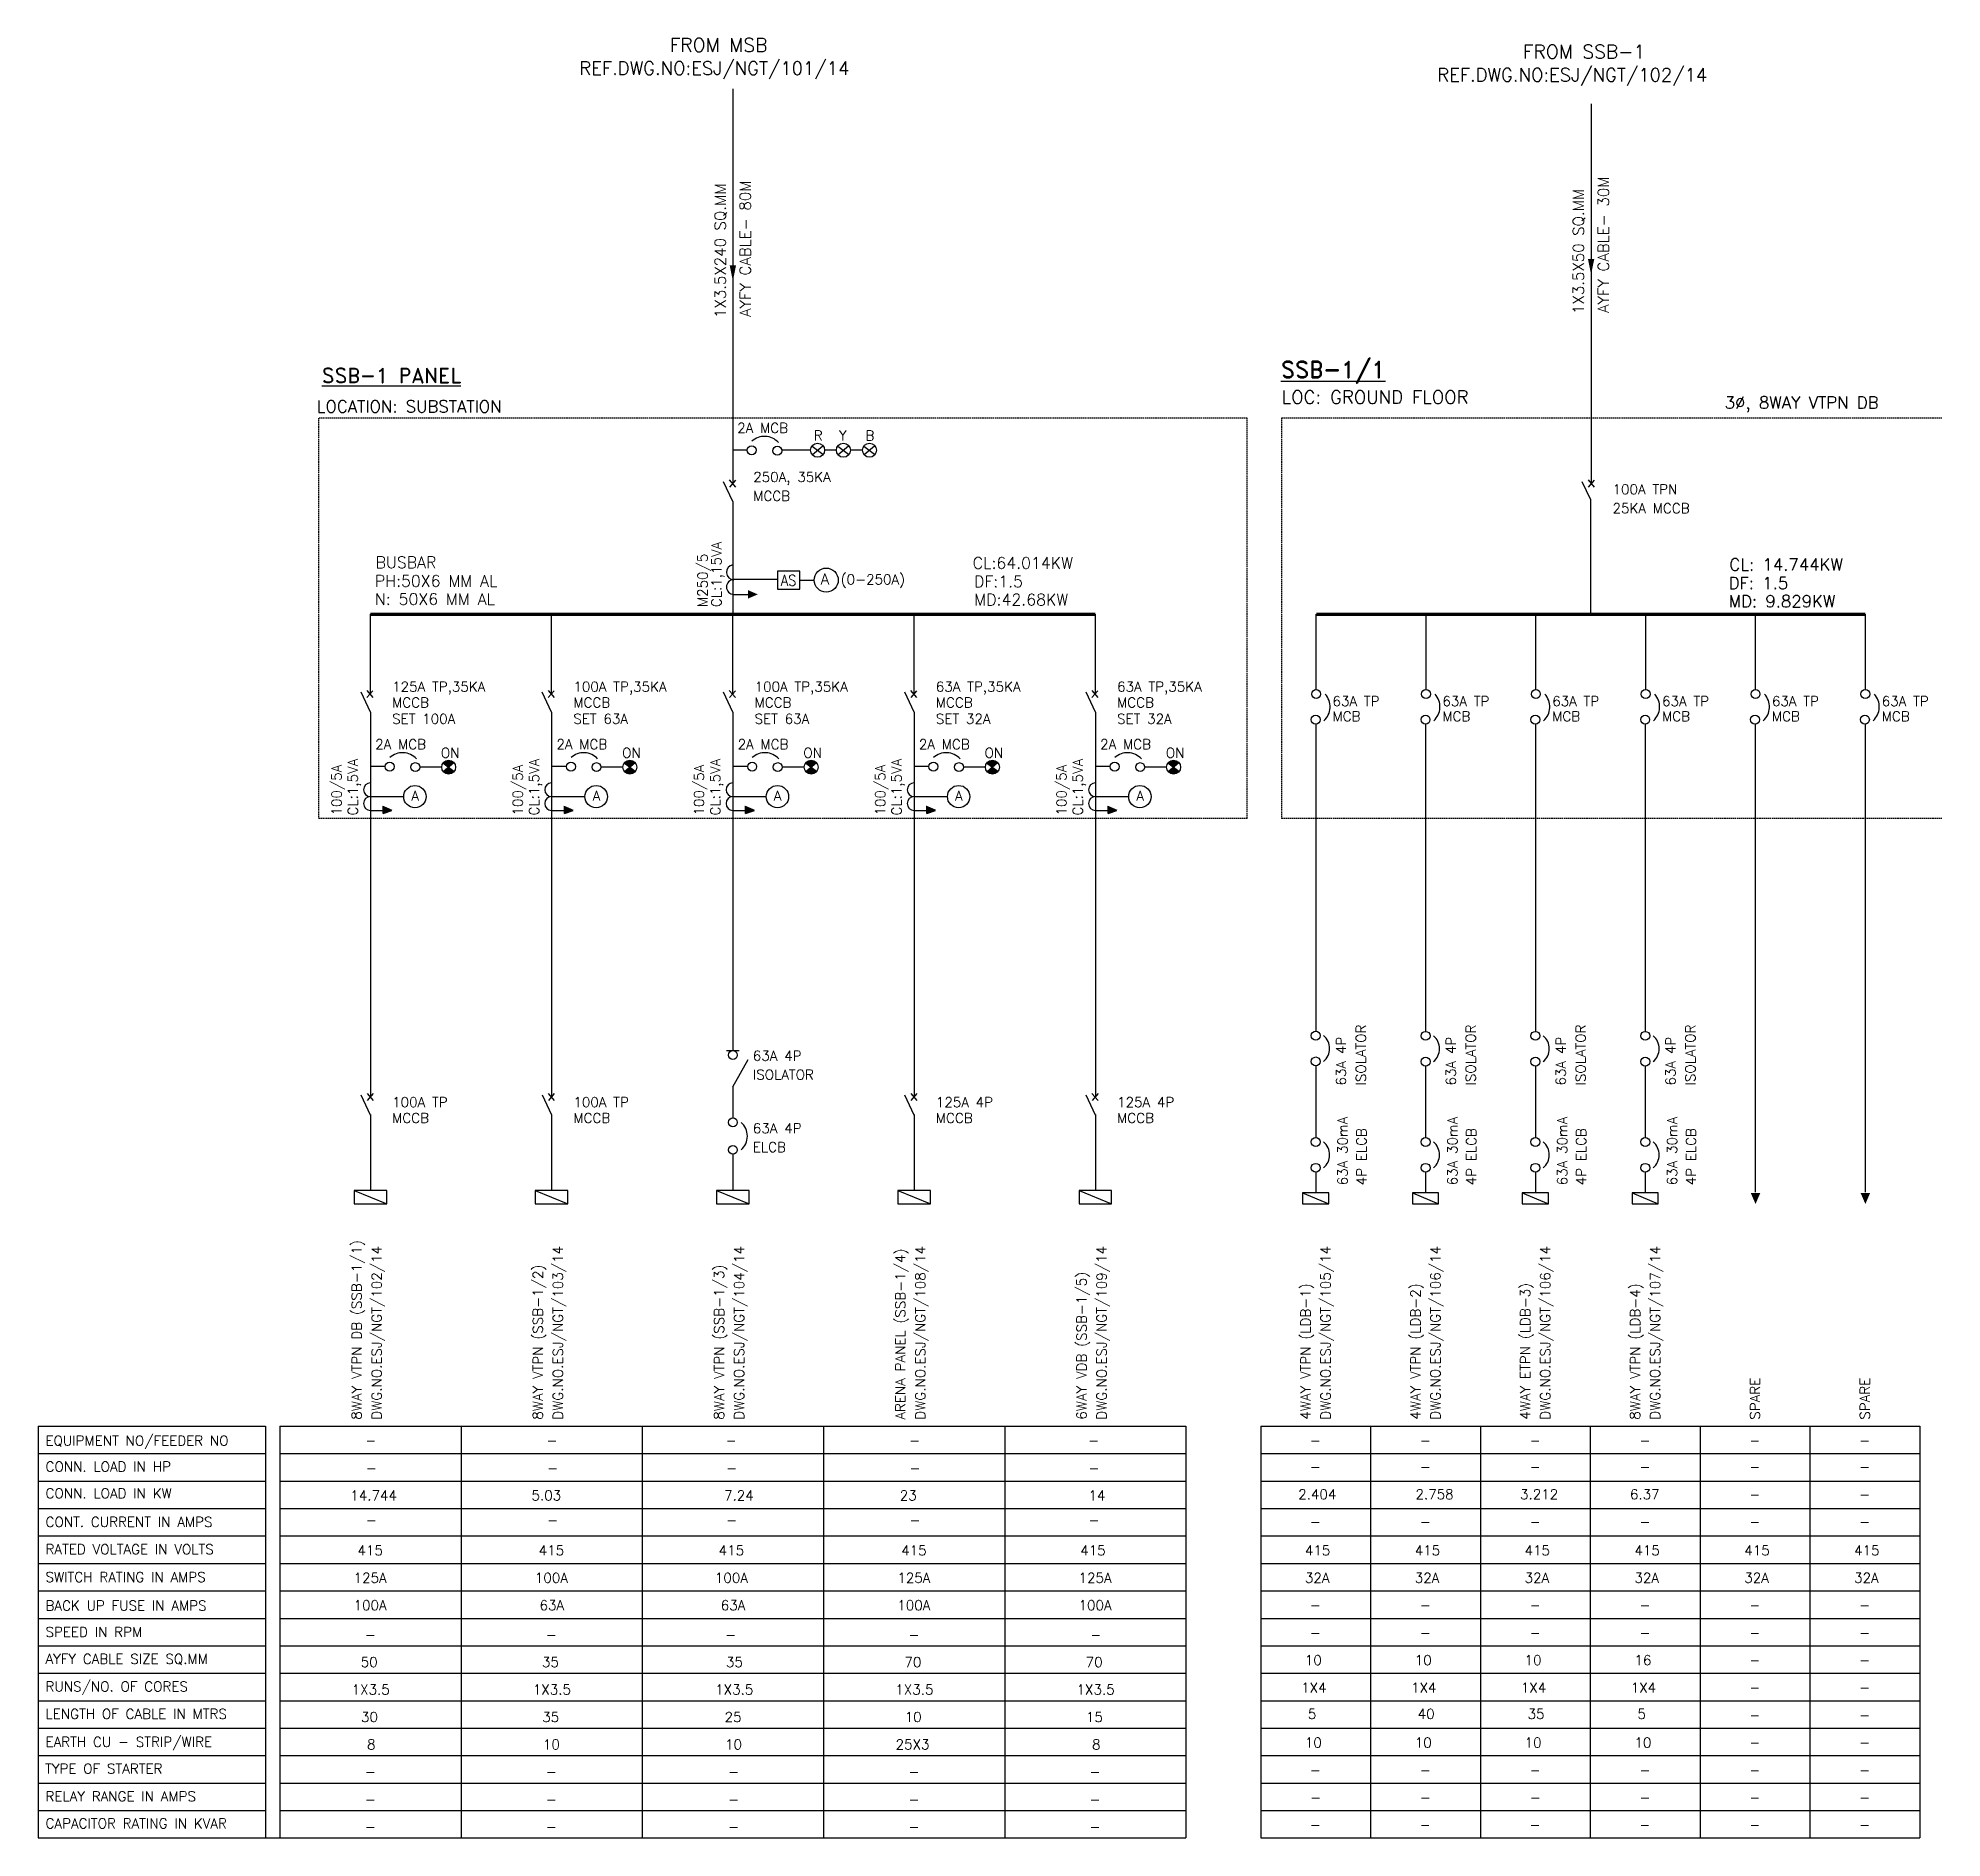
# Model space of a CAD drawing. Header units: millimetres. Extents: x 2477 to 2824, y 1052 to 1380.
import ezdxf
from ezdxf.enums import TextEntityAlignment as Align

# ---------------------------------------------------------------- set-up
doc = ezdxf.new("R2010")
doc.units = ezdxf.units.MM
doc.linetypes.add('HIDDEN', pattern=[0.375, 0.25, -0.125])
doc.styles.add('ROMAND', font='romand', dxfattribs={"height": 0.6})
doc.styles.add('ROMANS', font='romans', dxfattribs={"height": 0.12})

# ---------------------------------------------------------------- blocks, each defined once
blk = doc.blocks.new('ARR')
blk.add_lwpolyline([(0, 0, 1.55, 0, 0), (1.79, 0, 1.55, 0, 0)], format="xyseb")

msp = doc.modelspace()

# ---------------------------------------------------------------- hatches: boundary and pattern name
h = msp.add_hatch(color=256)
h.paths.add_polyline_path([(2552.82, 1247.69, 0.495576), (2550.81, 1247.58), (2551.8, 1246.83)])
h.paths.add_polyline_path([(2551.8, 1246.83), (2550.89, 1246.05, 0.466805), (2552.83, 1246.05)])
h = msp.add_hatch(color=256)
h.paths.add_polyline_path([(2585.82, 1247.69, 0.495576), (2583.81, 1247.58), (2584.8, 1246.83)])
h.paths.add_polyline_path([(2584.8, 1246.83), (2583.89, 1246.05, 0.466805), (2585.83, 1246.05)])
h = msp.add_hatch(color=256)
h.paths.add_polyline_path([(2618.82, 1247.69, 0.495576), (2616.81, 1247.58), (2617.8, 1246.83)])
h.paths.add_polyline_path([(2617.8, 1246.83), (2616.89, 1246.05, 0.466805), (2618.83, 1246.05)])
h = msp.add_hatch(color=256)
h.paths.add_polyline_path([(2651.82, 1247.69, 0.495576), (2649.81, 1247.58), (2650.8, 1246.83)])
h.paths.add_polyline_path([(2650.8, 1246.83), (2649.89, 1246.05, 0.466805), (2651.83, 1246.05)])
h = msp.add_hatch(color=256)
h.paths.add_polyline_path([(2684.82, 1247.69, 0.495576), (2682.81, 1247.58), (2683.8, 1246.83)])
h.paths.add_polyline_path([(2683.8, 1246.83), (2682.89, 1246.05, 0.466805), (2684.83, 1246.05)])

# ---------------------------------------------------------------- linework, layer by layer
for p, q in [((2603.61, 1370.42), (2603.61, 1298.62)), ((2759.88, 1367.69), (2759.88, 1298.54)), ((2606.23, 1304.58), (2603.61, 1304.58)), ((2617.78, 1304.58), (2612.51, 1304.58)), ((2619.97, 1303.79), (2618.02, 1305.28)), ((2618.09, 1303.78), (2619.97, 1305.37)), ((2622.45, 1304.57), (2620.31, 1304.57)), ((2624.66, 1303.79), (2622.71, 1305.28)), ((2622.78, 1303.78), (2624.66, 1305.37)), ((2627.14, 1304.58), (2625, 1304.58)), ((2629.42, 1303.79), (2627.47, 1305.28)), ((2627.54, 1303.78), (2629.42, 1305.37)), ((2603.61, 1295.22), (2601.91, 1298.85)), ((2602.96, 1299.17), (2604.06, 1297.88)), ((2604.06, 1299.14), (2602.99, 1297.88)), ((2759.82, 1295.57), (2758.28, 1298.85)), ((2759.33, 1299.17), (2760.43, 1297.88)), ((2760.43, 1299.14), (2759.36, 1297.88)), ((2603.61, 1295.22), (2603.61, 1274.71)), ((2759.82, 1274.71), (2759.82, 1295.57)), ((2611.74, 1281.02), (2603.61, 1281.02)), ((2615.8, 1280.93), (2618.43, 1280.93)), ((2603.79, 1278.33), (2606.36, 1278.33)), ((2537.61, 1260.26), (2537.61, 1274.71)), ((2570.61, 1260.26), (2570.61, 1274.71)), ((2603.61, 1260.26), (2603.61, 1274.71)), ((2636.61, 1260.26), (2636.61, 1274.71)), ((2669.61, 1260.26), (2669.61, 1274.71)), ((2709.82, 1260.99), (2709.82, 1274.71)), ((2729.82, 1260.99), (2729.82, 1274.71)), ((2749.82, 1260.99), (2749.82, 1274.71)), ((2769.82, 1260.99), (2769.82, 1274.71)), ((2789.82, 1260.99), (2789.82, 1274.71)), ((2809.82, 1260.99), (2809.82, 1274.71)), ((2537.61, 1256.86), (2535.91, 1260.49)), ((2536.96, 1260.82), (2538.06, 1259.53)), ((2538.06, 1260.79), (2536.99, 1259.53)), ((2570.61, 1256.86), (2568.91, 1260.49)), ((2569.96, 1260.82), (2571.06, 1259.53)), ((2571.06, 1260.79), (2569.99, 1259.53)), ((2603.61, 1256.86), (2601.91, 1260.49)), ((2602.96, 1260.82), (2604.06, 1259.53)), ((2604.06, 1260.79), (2602.99, 1259.53)), ((2636.61, 1256.86), (2634.91, 1260.49)), ((2635.96, 1260.82), (2637.06, 1259.53)), ((2637.06, 1260.79), (2635.99, 1259.53)), ((2669.61, 1256.86), (2667.91, 1260.49)), ((2668.96, 1260.82), (2670.06, 1259.53)), ((2670.06, 1260.79), (2668.99, 1259.53)), ((2537.61, 1256.86), (2537.61, 1186.84)), ((2570.61, 1256.86), (2570.61, 1186.84)), ((2603.61, 1256.86), (2603.61, 1195.25)), ((2636.61, 1256.86), (2636.61, 1186.84)), ((2669.61, 1256.86), (2669.61, 1186.84)), ((2709.73, 1254.71), (2709.73, 1198.63)), ((2729.73, 1254.71), (2729.73, 1198.61)), ((2749.73, 1254.71), (2749.73, 1198.61)), ((2769.73, 1254.71), (2769.73, 1198.61)), ((2789.82, 1169.48), (2789.82, 1254.72)), ((2809.82, 1169.48), (2809.82, 1254.72)), ((2540.32, 1246.96), (2537.7, 1246.96)), ((2550.59, 1246.87), (2546.6, 1246.87)), ((2552.83, 1246.05), (2550.81, 1247.58)), ((2550.89, 1246.05), (2552.82, 1247.69)), ((2573.32, 1246.96), (2570.7, 1246.96)), ((2583.59, 1246.87), (2579.6, 1246.87)), ((2585.83, 1246.05), (2583.81, 1247.58)), ((2583.89, 1246.05), (2585.82, 1247.69)), ((2606.32, 1246.96), (2603.7, 1246.96)), ((2616.59, 1246.87), (2612.6, 1246.87)), ((2618.83, 1246.05), (2616.81, 1247.58)), ((2616.89, 1246.05), (2618.82, 1247.69)), ((2639.32, 1246.96), (2636.7, 1246.96)), ((2649.59, 1246.87), (2645.6, 1246.87)), ((2651.83, 1246.05), (2649.81, 1247.58)), ((2649.89, 1246.05), (2651.82, 1247.69)), ((2672.32, 1246.96), (2669.7, 1246.96)), ((2682.59, 1246.87), (2678.6, 1246.87)), ((2684.83, 1246.05), (2682.81, 1247.58)), ((2682.89, 1246.05), (2684.82, 1247.69)), ((2537.61, 1241.49), (2541.12, 1241.49)), ((2541.12, 1241.49), (2543.68, 1241.49)), ((2570.61, 1241.49), (2574.12, 1241.49)), ((2574.12, 1241.49), (2576.68, 1241.49)), ((2603.61, 1241.49), (2607.12, 1241.49)), ((2607.12, 1241.49), (2609.68, 1241.49)), ((2636.61, 1241.49), (2640.12, 1241.49)), ((2640.12, 1241.49), (2642.68, 1241.49)), ((2669.61, 1241.49), (2673.12, 1241.49)), ((2673.12, 1241.49), (2675.68, 1241.49)), ((2537.61, 1238.99), (2539.93, 1238.99)), ((2570.61, 1238.99), (2572.93, 1238.99)), ((2603.61, 1238.99), (2605.93, 1238.99)), ((2636.61, 1238.99), (2638.93, 1238.99)), ((2669.61, 1238.99), (2671.93, 1238.99)), ((2602.47, 1195.25), (2604.75, 1195.25)), ((2603.61, 1188.62), (2606.4, 1193.64)), ((2709.74, 1192.44), (2709.74, 1179.4)), ((2729.74, 1192.42), (2729.74, 1179.4)), ((2749.74, 1192.42), (2749.74, 1179.4)), ((2769.74, 1192.42), (2769.74, 1179.4)), ((2537.65, 1183.49), (2535.95, 1187.12)), ((2537, 1187.45), (2538.1, 1186.16)), ((2538.1, 1187.42), (2537.03, 1186.16)), ((2570.65, 1183.49), (2568.95, 1187.12)), ((2570, 1187.45), (2571.1, 1186.16)), ((2571.1, 1187.42), (2570.03, 1186.16)), ((2603.61, 1188.62), (2603.61, 1182.97)), ((2636.65, 1183.49), (2634.95, 1187.12)), ((2636, 1187.45), (2637.1, 1186.16)), ((2637.1, 1187.42), (2636.03, 1186.16)), ((2669.65, 1183.49), (2667.95, 1187.12)), ((2669, 1187.45), (2670.1, 1186.16)), ((2670.1, 1187.42), (2669.03, 1186.16)), ((2537.61, 1183.58), (2537.61, 1169.78)), ((2570.61, 1183.58), (2570.61, 1169.78)), ((2636.61, 1183.58), (2636.61, 1169.78)), ((2669.61, 1183.58), (2669.61, 1169.78)), ((2603.61, 1176.35), (2603.61, 1169.78)), ((2709.74, 1173.08), (2709.74, 1169.33)), ((2729.74, 1173.08), (2729.74, 1169.33)), ((2749.74, 1173.08), (2749.74, 1169.33)), ((2769.74, 1173.08), (2769.74, 1169.33)), ((2534.64, 1169.78), (2540.58, 1167.3)), ((2567.64, 1169.78), (2573.58, 1167.3)), ((2600.64, 1169.78), (2606.58, 1167.3)), ((2633.64, 1169.78), (2639.58, 1167.3)), ((2666.64, 1169.78), (2672.58, 1167.3)), ((2707.34, 1169.33), (2712.12, 1167.3)), ((2727.34, 1169.33), (2732.12, 1167.3)), ((2747.34, 1169.33), (2752.12, 1167.3)), ((2767.34, 1169.33), (2772.12, 1167.3)), ((2477.1, 1126.83), (2518.48, 1126.83)), ((2518.48, 1126.83), (2518.48, 1051.83)), ((2521.11, 1126.83), (2686.11, 1126.83)), ((2521.11, 1126.83), (2521.11, 1051.83)), ((2521.11, 1126.83), (2546.11, 1126.83)), ((2521.11, 1126.83), (2554.11, 1126.83)), ((2554.11, 1126.83), (2554.11, 1051.83)), ((2587.11, 1126.83), (2587.11, 1051.83)), ((2620.11, 1126.83), (2620.11, 1051.83)), ((2653.11, 1126.83), (2653.11, 1051.83)), ((2686.11, 1126.83), (2686.11, 1051.83)), ((2699.73, 1126.83), (2699.73, 1051.83)), ((2699.73, 1126.83), (2819.73, 1126.83)), ((2719.73, 1126.83), (2719.73, 1051.83)), ((2739.73, 1126.83), (2739.73, 1051.83)), ((2759.73, 1126.83), (2759.73, 1051.83)), ((2779.73, 1126.83), (2779.73, 1051.83)), ((2799.73, 1126.83), (2799.73, 1051.83)), ((2819.73, 1126.83), (2819.73, 1051.83)), ((2477.1, 1121.83), (2518.48, 1121.83)), ((2521.11, 1121.83), (2686.11, 1121.83)), ((2699.73, 1121.83), (2819.73, 1121.83)), ((2477.1, 1116.83), (2518.48, 1116.83)), ((2521.11, 1116.83), (2686.11, 1116.83)), ((2699.73, 1116.83), (2819.73, 1116.83)), ((2477.1, 1111.83), (2518.48, 1111.83)), ((2521.11, 1111.83), (2686.11, 1111.83)), ((2699.73, 1111.83), (2819.73, 1111.83)), ((2477.1, 1106.83), (2518.48, 1106.83)), ((2521.11, 1106.83), (2686.11, 1106.83)), ((2699.73, 1106.83), (2819.73, 1106.83)), ((2477.1, 1101.83), (2518.48, 1101.83)), ((2521.11, 1101.83), (2686.11, 1101.83)), ((2699.73, 1101.83), (2819.73, 1101.83)), ((2477.1, 1096.83), (2518.48, 1096.83)), ((2521.11, 1096.83), (2686.11, 1096.83)), ((2699.73, 1096.83), (2819.73, 1096.83)), ((2477.1, 1091.83), (2518.48, 1091.83)), ((2521.11, 1091.83), (2686.11, 1091.83)), ((2699.73, 1091.83), (2819.73, 1091.83)), ((2477.1, 1086.83), (2518.48, 1086.83)), ((2521.11, 1086.83), (2686.11, 1086.83)), ((2699.73, 1086.83), (2819.73, 1086.83)), ((2477.1, 1081.83), (2518.48, 1081.83)), ((2521.11, 1081.83), (2686.11, 1081.83)), ((2699.73, 1081.83), (2819.73, 1081.83)), ((2477.1, 1076.83), (2518.48, 1076.83)), ((2521.11, 1076.83), (2686.11, 1076.83)), ((2699.73, 1076.83), (2819.73, 1076.83)), ((2477.1, 1071.83), (2518.48, 1071.83)), ((2521.11, 1071.83), (2686.11, 1071.83)), ((2699.73, 1071.83), (2819.73, 1071.83)), ((2477.1, 1066.83), (2518.48, 1066.83)), ((2521.11, 1066.83), (2686.11, 1066.83)), ((2699.73, 1066.83), (2819.73, 1066.83)), ((2477.1, 1061.83), (2518.48, 1061.83)), ((2521.11, 1061.83), (2686.11, 1061.83)), ((2699.73, 1061.83), (2819.73, 1061.83)), ((2477.1, 1056.83), (2518.48, 1056.83)), ((2521.11, 1056.83), (2686.11, 1056.83)), ((2699.73, 1056.83), (2819.73, 1056.83))]:
    msp.add_line(p, q)
at = {"linetype": 'HIDDEN'}
for p, q in [((2528.18, 1310.44), (2528.18, 1237.51)), ((2697.28, 1310.44), (2528.18, 1310.44)), ((2697.28, 1237.51), (2697.28, 1310.44)), ((2703.5, 1310.44), (2703.5, 1237.51)), ((2823.76, 1310.44), (2703.5, 1310.44)), ((2697.28, 1237.51), (2528.18, 1237.51)), ((2823.76, 1237.51), (2703.5, 1237.51))]:
    msp.add_line(p, q, dxfattribs=at)
for points in [[(2603.61, 1335.39, 0, 1.16, 0), (2603.61, 1338.26, 1.16, 1.16, 0)], [(2759.88, 1336.56, 0, 1.16, 0), (2759.88, 1339.43, 1.16, 1.16, 0)], [(2539.78, 1239.13, 1.45, 0, 0), (2541.45, 1239.13, 0, 0, 0)], [(2539.78, 1239.1, 1.45, 0, 0), (2541.45, 1239.1, 0, 0, 0)], [(2539.98, 1239.07, 1.45, 0, 0), (2541.65, 1239.07, 1.45, 0, 0)], [(2572.78, 1239.13, 1.45, 0, 0), (2574.45, 1239.13, 0, 0, 0)], [(2572.78, 1239.1, 1.45, 0, 0), (2574.45, 1239.1, 0, 0, 0)], [(2572.98, 1239.07, 1.45, 0, 0), (2574.65, 1239.07, 1.45, 0, 0)], [(2605.78, 1239.13, 1.45, 0, 0), (2607.45, 1239.13, 0, 0, 0)], [(2605.78, 1239.1, 1.45, 0, 0), (2607.45, 1239.1, 0, 0, 0)], [(2605.98, 1239.07, 1.45, 0, 0), (2607.65, 1239.07, 1.45, 0, 0)], [(2638.78, 1239.13, 1.45, 0, 0), (2640.45, 1239.13, 0, 0, 0)], [(2638.78, 1239.1, 1.45, 0, 0), (2640.45, 1239.1, 0, 0, 0)], [(2638.98, 1239.07, 1.45, 0, 0), (2640.65, 1239.07, 1.45, 0, 0)], [(2671.78, 1239.13, 1.45, 0, 0), (2673.45, 1239.13, 0, 0, 0)], [(2671.78, 1239.1, 1.45, 0, 0), (2673.45, 1239.1, 0, 0, 0)], [(2671.98, 1239.07, 1.45, 0, 0), (2673.65, 1239.07, 1.45, 0, 0)]]:
    msp.add_lwpolyline(points, format="xyseb")
for points in [[(2611.74, 1282.57), (2611.74, 1279.29), (2615.8, 1279.29), (2615.8, 1282.57)], [(2539.93, 1239.58), (2539.93, 1238.4), (2541.53, 1238.99)], [(2572.93, 1239.58), (2572.93, 1238.4), (2574.53, 1238.99)], [(2605.93, 1239.58), (2605.93, 1238.4), (2607.53, 1238.99)], [(2638.93, 1239.58), (2638.93, 1238.4), (2640.53, 1238.99)], [(2671.93, 1239.58), (2671.93, 1238.4), (2673.53, 1238.99)], [(2534.64, 1167.3), (2540.58, 1167.3), (2540.58, 1169.78), (2534.64, 1169.78)], [(2567.64, 1167.3), (2573.58, 1167.3), (2573.58, 1169.78), (2567.64, 1169.78)], [(2600.64, 1167.3), (2606.58, 1167.3), (2606.58, 1169.78), (2600.64, 1169.78)], [(2633.64, 1167.3), (2639.58, 1167.3), (2639.58, 1169.78), (2633.64, 1169.78)], [(2666.64, 1167.3), (2672.58, 1167.3), (2672.58, 1169.78), (2666.64, 1169.78)], [(2707.34, 1167.3), (2712.12, 1167.3), (2712.12, 1169.33), (2707.34, 1169.33)], [(2727.34, 1167.3), (2732.12, 1167.3), (2732.12, 1169.33), (2727.34, 1169.33)], [(2747.34, 1167.3), (2752.12, 1167.3), (2752.12, 1169.33), (2747.34, 1169.33)], [(2767.34, 1167.3), (2772.12, 1167.3), (2772.12, 1169.33), (2767.34, 1169.33)]]:
    msp.add_lwpolyline(points, close=True)
at = {"lineweight": 70, "const_width": 0.613}
msp.add_lwpolyline([(2537.61, 1274.71), (2669.61, 1274.71)], dxfattribs=at)
at = {"const_width": 0.613}
msp.add_lwpolyline([(2709.82, 1274.71), (2809.82, 1274.71)], dxfattribs=at)
for points in [[(2477.1, 1126.83), (2477.1, 1051.83), (2686.11, 1051.83)], [(2699.73, 1051.83), (2819.73, 1051.83)]]:
    msp.add_lwpolyline(points)
for centre, radius in [((2607.04, 1304.58), 0.812), ((2611.7, 1304.49), 0.812), ((2619.04, 1304.58), 1.27), ((2623.73, 1304.58), 1.27), ((2628.49, 1304.58), 1.27), ((2620.61, 1280.93), 2.19), ((2709.82, 1260.18), 0.812), ((2729.82, 1260.18), 0.812), ((2749.82, 1260.18), 0.812), ((2769.82, 1260.18), 0.812), ((2789.82, 1260.18), 0.812), ((2809.82, 1260.18), 0.812), ((2709.73, 1255.52), 0.812), ((2729.73, 1255.52), 0.812), ((2749.73, 1255.52), 0.812), ((2769.73, 1255.52), 0.812), ((2789.73, 1255.52), 0.812), ((2809.73, 1255.52), 0.812), ((2551.86, 1246.87), 1.27), ((2584.86, 1246.87), 1.27), ((2617.86, 1246.87), 1.27), ((2650.86, 1246.87), 1.27), ((2683.86, 1246.87), 1.27), ((2541.13, 1246.96), 0.812), ((2545.78, 1246.87), 0.812), ((2574.13, 1246.96), 0.812), ((2578.78, 1246.87), 0.812), ((2607.13, 1246.96), 0.812), ((2611.78, 1246.87), 0.812), ((2640.13, 1246.96), 0.812), ((2644.78, 1246.87), 0.812), ((2673.13, 1246.96), 0.812), ((2677.78, 1246.87), 0.812), ((2545.72, 1241.49), 2.04), ((2578.72, 1241.49), 2.04), ((2611.72, 1241.49), 2.04), ((2644.72, 1241.49), 2.04), ((2677.72, 1241.49), 2.04), ((2709.74, 1197.96), 0.812), ((2729.74, 1197.93), 0.812), ((2749.74, 1197.93), 0.812), ((2769.74, 1197.93), 0.812), ((2603.61, 1194.43), 0.812), ((2709.74, 1193.26), 0.812), ((2729.74, 1193.23), 0.812), ((2749.74, 1193.23), 0.812), ((2769.74, 1193.23), 0.812), ((2603.61, 1182.16), 0.812), ((2709.74, 1178.59), 0.812), ((2729.74, 1178.59), 0.812), ((2749.74, 1178.59), 0.812), ((2769.74, 1178.59), 0.812), ((2603.61, 1177.16), 0.812), ((2709.74, 1173.89), 0.812), ((2729.74, 1173.89), 0.812), ((2749.74, 1173.89), 0.812), ((2769.74, 1173.89), 0.812)]:
    msp.add_circle(centre, radius)
for centre, radius, start, end in [((2609.36, 1303.69), 3.43, 42.2145, 132.3226), ((2603.79, 1282.36), 1.35, 97.8036, 270), ((2603.79, 1279.67), 1.35, 90, 270), ((2708.93, 1257.86), 3.43, 312.2145, 42.3226), ((2728.93, 1257.86), 3.43, 312.2145, 42.3226), ((2748.93, 1257.86), 3.43, 312.2145, 42.3226), ((2768.93, 1257.86), 3.43, 312.2145, 42.3226), ((2788.93, 1257.86), 3.43, 312.2145, 42.3226), ((2808.93, 1257.86), 3.43, 312.2145, 42.3226), ((2543.45, 1246.07), 3.43, 42.2145, 132.3226), ((2576.45, 1246.07), 3.43, 42.2145, 132.3226), ((2609.45, 1246.07), 3.43, 42.2145, 132.3226), ((2642.45, 1246.07), 3.43, 42.2145, 132.3226), ((2675.45, 1246.07), 3.43, 42.2145, 132.3226), ((2537.61, 1242.75), 1.25, 90, 270), ((2537.61, 1240.24), 1.25, 90, 270), ((2570.61, 1242.75), 1.25, 90, 270), ((2570.61, 1240.24), 1.25, 90, 270), ((2603.61, 1242.75), 1.25, 90, 270), ((2603.61, 1240.24), 1.25, 90, 270), ((2636.61, 1242.75), 1.25, 90, 270), ((2636.61, 1240.24), 1.25, 90, 270), ((2669.61, 1242.75), 1.25, 90, 270), ((2669.61, 1240.24), 1.25, 90, 270), ((2709.19, 1195.61), 3.08, 310.204, 49.796), ((2729.19, 1195.58), 3.08, 310.204, 49.796), ((2749.19, 1195.58), 3.08, 310.204, 49.796), ((2769.19, 1195.58), 3.08, 310.204, 49.796), ((2602.99, 1179.66), 3.27, 310.1774, 49.8226), ((2709.19, 1176.24), 3.08, 310.204, 49.796), ((2729.19, 1176.24), 3.08, 310.204, 49.796), ((2749.19, 1176.24), 3.08, 310.204, 49.796), ((2769.19, 1176.24), 3.08, 310.204, 49.796)]:
    msp.add_arc(centre, radius, start, end)
for points in [[(2541.53, 1238.99), (2539.93, 1238.4), (2539.93, 1239.58)], [(2574.53, 1238.99), (2572.93, 1238.4), (2572.93, 1239.58)], [(2607.53, 1238.99), (2605.93, 1238.4), (2605.93, 1239.58)], [(2640.53, 1238.99), (2638.93, 1238.4), (2638.93, 1239.58)], [(2673.53, 1238.99), (2671.93, 1238.4), (2671.93, 1239.58)]]:
    msp.add_solid(points)

# ---------------------------------------------------------------- block references
msp.add_blockref('ARR', (2606.36, 1278.33))
at = {"xscale": 1.130000000000109, "yscale": 1.130000000000109, "zscale": 1.130000000000109, "rotation": 270}
for p in [(2789.82, 1169.32), (2809.82, 1169.32)]:
    msp.add_blockref('ARR', p, dxfattribs=at)

# ---------------------------------------------------------------- texts
for s, height, style, p in [('FROM MSB', 2.5, 'ROMANS', (2592.11, 1377.16)), ('FROM SSB-1', 2.5, 'ROMANS', (2747.46, 1375.94)), ('REF.DWG.NO:ESJ/NGT/101/14', 2.4, 'ROMANS', (2575.65, 1372.97)), ('REF.DWG.NO:ESJ/NGT/102/14', 2.4, 'ROMANS', (2731.86, 1371.75)), ('%%uSSB-1/1', 3, 'ROMAND', (2703.41, 1317.79)), ('%%uSSB-1 PANEL', 2.7, 'ROMAND', (2528.76, 1316.84)), ('LOC: GROUND FLOOR', 2.4, 'ROMANS', (2703.52, 1313.07)), ('3%%C, 8WAY VTPN DB', 2.2, 'ROMANS', (2784.21, 1312.17)), ('LOCATION: SUBSTATION', 2.2, 'ROMANS', (2527.83, 1311.47)), ('2A MCB', 1.8, 'ROMANS', (2604.4, 1307.75)), ('R', 1.8, 'ROMANS', (2618.33, 1306.36)), ('Y', 1.8, 'ROMANS', (2622.92, 1306.36)), ('B', 1.8, 'ROMANS', (2627.75, 1306.36)), ('250A, 35KA', 1.8, 'ROMANS', (2607.32, 1298.81)), ('MCCB', 1.8, 'ROMANS', (2607.32, 1295.36)), ('100A TPN', 1.8, 'ROMANS', (2763.78, 1296.57)), ('25KA MCCB', 1.8, 'ROMANS', (2763.78, 1293.12)), ('A', 2, 'ROMAND', (2619.61, 1280.16)), ('(0-250A)', 1.8, 'ROMANS', (2623.24, 1280.15)), ('125A TP,35KA', 1.8, 'ROMANS', (2541.57, 1260.62)), ('100A TP,35KA', 1.8, 'ROMANS', (2574.57, 1260.62)), ('100A TP,35KA', 1.8, 'ROMANS', (2607.57, 1260.62)), ('63A TP,35KA', 1.8, 'ROMANS', (2640.57, 1260.62)), ('63A TP,35KA', 1.8, 'ROMANS', (2673.57, 1260.62)), ('MCCB', 1.8, 'ROMANS', (2541.57, 1257.74)), ('MCCB', 1.8, 'ROMANS', (2574.57, 1257.74)), ('MCCB', 1.8, 'ROMANS', (2607.57, 1257.74)), ('MCCB', 1.8, 'ROMANS', (2640.57, 1257.74)), ('MCCB', 1.8, 'ROMANS', (2673.57, 1257.74)), ('63A TP', 1.8, 'ROMANS', (2712.8, 1257.98)), ('63A TP', 1.8, 'ROMANS', (2732.8, 1257.98)), ('63A TP', 1.8, 'ROMANS', (2752.8, 1257.98)), ('63A TP', 1.8, 'ROMANS', (2772.8, 1257.98)), ('63A TP', 1.8, 'ROMANS', (2792.8, 1257.98)), ('63A TP', 1.8, 'ROMANS', (2812.8, 1257.98)), ('SET 100A', 1.8, 'ROMANS', (2541.57, 1254.76)), ('SET 63A', 1.8, 'ROMANS', (2574.57, 1254.76)), ('SET 63A', 1.8, 'ROMANS', (2607.57, 1254.76)), ('SET 32A', 1.8, 'ROMANS', (2640.57, 1254.76)), ('SET 32A', 1.8, 'ROMANS', (2673.57, 1254.76)), ('MCB', 1.8, 'ROMANS', (2712.8, 1255.22)), ('MCB', 1.8, 'ROMANS', (2732.8, 1255.22)), ('MCB', 1.8, 'ROMANS', (2752.8, 1255.22)), ('MCB', 1.8, 'ROMANS', (2772.8, 1255.22)), ('MCB', 1.8, 'ROMANS', (2792.8, 1255.22)), ('MCB', 1.8, 'ROMANS', (2812.8, 1255.22)), ('2A MCB', 1.8, 'ROMANS', (2538.48, 1250.13)), ('2A MCB', 1.8, 'ROMANS', (2571.48, 1250.13)), ('2A MCB', 1.8, 'ROMANS', (2604.48, 1250.13)), ('2A MCB', 1.8, 'ROMANS', (2637.48, 1250.13)), ('2A MCB', 1.8, 'ROMANS', (2670.48, 1250.13)), ('ON', 1.8, 'ROMANS', (2550.44, 1248.57)), ('ON', 1.8, 'ROMANS', (2583.44, 1248.57)), ('ON', 1.8, 'ROMANS', (2616.44, 1248.57)), ('ON', 1.8, 'ROMANS', (2649.44, 1248.57)), ('ON', 1.8, 'ROMANS', (2682.44, 1248.57)), ('63A 4P', 1.8, 'ROMANS', (2607.25, 1193.39)), ('ISOLATOR', 1.8, 'ROMANS', (2607.25, 1189.96)), ('100A TP', 1.8, 'ROMANS', (2541.57, 1184.94)), ('100A TP', 1.8, 'ROMANS', (2574.57, 1184.94)), ('125A 4P', 1.8, 'ROMANS', (2640.57, 1184.94)), ('125A 4P', 1.8, 'ROMANS', (2673.57, 1184.94)), ('MCCB', 1.8, 'ROMANS', (2541.57, 1182.06)), ('MCCB', 1.8, 'ROMANS', (2574.57, 1182.06)), ('MCCB', 1.8, 'ROMANS', (2640.57, 1182.06)), ('MCCB', 1.8, 'ROMANS', (2673.57, 1182.06)), ('63A 4P', 1.8, 'ROMANS', (2607.25, 1180.18)), ('ELCB', 1.8, 'ROMANS', (2607.25, 1176.76))]:
    msp.add_text(s, height=height, dxfattribs=dict(style=style)).set_placement(p)
at = {"style": 'ROMANS'}
for s, height, p in [('1X3.5X240 SQ.MM', 2, (2602.31, 1328.67)), ('AYFY CABLE- 80M', 2, (2606.86, 1328.86)), ('AYFY CABLE- 30M', 2, (2763.13, 1329.59)), ('1X3.5X50 SQ.MM', 2, (2758.58, 1329.4)), ('CL:1,15VA', 1.8, (2601.52, 1276.02)), ('M250/5', 1.8, (2599, 1276.02)), ('CL:1,5VA', 1.8, (2535.31, 1238.05)), ('CL:1,5VA', 1.8, (2568.31, 1238.05)), ('CL:1,5VA', 1.8, (2601.31, 1238.05)), ('CL:1,5VA', 1.8, (2634.31, 1238.05)), ('CL:1,5VA', 1.8, (2667.31, 1238.05)), ('100/5A', 1.8, (2532.35, 1238.05)), ('100/5A', 1.8, (2565.35, 1238.05)), ('100/5A', 1.8, (2598.35, 1238.05)), ('100/5A', 1.8, (2631.35, 1238.05)), ('100/5A', 1.8, (2664.35, 1238.05)), ('ISOLATOR', 1.8, (2718.87, 1188.88)), ('ISOLATOR', 1.8, (2738.87, 1188.88)), ('ISOLATOR', 1.8, (2758.87, 1188.88)), ('ISOLATOR', 1.8, (2778.87, 1188.88)), ('63A 4P', 1.8, (2715.25, 1188.88)), ('63A 4P', 1.8, (2735.25, 1188.88)), ('63A 4P', 1.8, (2755.25, 1188.88)), ('63A 4P', 1.8, (2775.25, 1188.88)), ('63A 30mA', 1.8, (2715.53, 1170.7)), ('63A 30mA', 1.8, (2735.53, 1170.7)), ('63A 30mA', 1.8, (2755.53, 1170.7)), ('63A 30mA', 1.8, (2775.53, 1170.7)), ('4P ELCB', 1.8, (2718.96, 1170.7)), ('4P ELCB', 1.8, (2738.96, 1170.7)), ('4P ELCB', 1.8, (2758.96, 1170.7)), ('4P ELCB', 1.8, (2778.96, 1170.7))]:
    msp.add_text(s, height=height, rotation=90, dxfattribs=at).set_placement(p)
for s, height, p in [('BUSBAR', 2.1, (2538.56, 1282.47)), ('CL:64.014KW', 2.1, (2647.27, 1282.37)), ('CL: 14.744KW', 2.2, (2785.06, 1282)), ('PH:50X6 MM AL', 2.1, (2538.42, 1279.09)), ('DF:1.5', 2.1, (2647.52, 1279)), ('DF: 1.5', 2.2, (2784.92, 1278.63)), ('N: 50X6 MM AL', 2.1, (2538.42, 1275.79)), ('MD:42.68KW', 2.1, (2647.58, 1275.69)), ('MD: 9.829KW', 2.2, (2784.92, 1275.32))]:
    msp.add_text(s, height=height, dxfattribs=at).set_placement(p, align=Align.BOTTOM_LEFT)
at = {"style": 'ROMANS', "width": 0.852187}
msp.add_text('AS', height=1.987, dxfattribs=at).set_placement((2612.34, 1279.89), (2615.16, 1279.89), align=Align.FIT)
at = {"style": 'ROMAND'}
for p in [(2545.76, 1240.76), (2578.76, 1240.76), (2611.76, 1240.76), (2644.76, 1240.76), (2677.76, 1240.76)]:
    msp.add_text('A', height=1.8, dxfattribs=at).set_placement(p, align=Align.CENTER)
at = {"style": 'ROMANS'}
for s, p in [('8WAY VTPN DB (SSB-1/1)', (2534.2, 1128.01)), ('DWG.NO.ESJ/NGT/102/14', (2537.85, 1128.01)), ('DWG.NO.ESJ/NGT/103/14', (2570.85, 1128.01)), ('DWG.NO.ESJ/NGT/104/14', (2603.85, 1128.01)), ('ARENA PANEL (SSB-1/4)', (2633.2, 1128.01)), ('DWG.NO.ESJ/NGT/108/14', (2636.85, 1128.01)), ('DWG.NO.ESJ/NGT/109/14', (2669.85, 1128.01)), ('DWG.NO.ESJ/NGT/105/14', (2710.63, 1128.01)), ('DWG.NO.ESJ/NGT/106/14', (2730.63, 1128.01)), ('DWG.NO.ESJ/NGT/106/14', (2750.63, 1128.01)), ('DWG.NO.ESJ/NGT/107/14', (2770.63, 1128.01)), ('8WAY VTPN (SSB-1/2)', (2567.2, 1128.01)), ('8WAY VTPN (SSB-1/3)', (2600.2, 1128.01)), ('6WAY VDB (SSB-1/5)', (2666.2, 1128.01)), ('4WAY VTPN (LDB-1)', (2706.99, 1128.01)), ('4WAY VTPN (LDB-2)', (2726.99, 1128.01)), ('4WAY ETPN (LDB-3)', (2746.99, 1128.01)), ('8WAY VTPN (LDB-4)', (2766.99, 1128.01)), ('SPARE', (2788.83, 1128.01)), ('SPARE', (2808.83, 1128.01))]:
    msp.add_text(s, height=1.8, rotation=90, dxfattribs=at).set_placement(p, align=Align.TOP_LEFT)
for s, p in [('EQUIPMENT NO/FEEDER NO', (2478.46, 1125.1)), ('-', (2536.69, 1125.11)), ('-', (2569.69, 1125.11)), ('-', (2602.3, 1125.11)), ('-', (2635.69, 1125.11)), ('-', (2668.28, 1125.11)), ('-', (2708.69, 1125.11)), ('-', (2728.69, 1125.11)), ('-', (2748.69, 1125.11)), ('-', (2768.69, 1125.11)), ('-', (2788.69, 1125.11)), ('-', (2808.69, 1125.11)), ('CONN. LOAD IN HP', (2478.46, 1120.37)), ('-', (2536.77, 1120.11)), ('-', (2569.77, 1120.11)), ('-', (2602.38, 1120.11)), ('-', (2635.77, 1120.11)), ('-', (2668.37, 1120.11)), ('-', (2708.69, 1120.32)), ('-', (2728.69, 1120.32)), ('-', (2748.69, 1120.32)), ('-', (2768.69, 1120.32)), ('-', (2788.69, 1120.32)), ('-', (2808.69, 1120.32)), ('CONN. LOAD IN KW', (2478.46, 1115.49)), ('14.744', (2533.95, 1115.11)), ('5.03', (2566.95, 1115.11)), ('7.24', (2602.01, 1115.11)), ('23', (2634, 1115.11)), ('14', (2668.37, 1115.11)), ('2.404', (2706.55, 1115.32)), ('2.758', (2727.9, 1115.32)), ('3.212', (2746.94, 1115.32)), ('6.37', (2766.95, 1115.32)), ('-', (2788.69, 1115.32)), ('-', (2808.69, 1115.32)), ('CONT. CURRENT IN AMPS', (2478.46, 1110.3)), ('-', (2536.77, 1110.62)), ('-', (2569.77, 1110.62)), ('-', (2602.38, 1110.62)), ('-', (2635.77, 1110.62)), ('-', (2668.37, 1110.62)), ('-', (2708.69, 1110.32)), ('-', (2728.69, 1110.32)), ('-', (2748.69, 1110.32)), ('-', (2768.69, 1110.32)), ('-', (2788.69, 1110.32)), ('-', (2808.69, 1110.32)), ('RATED VOLTAGE IN VOLTS', (2478.46, 1105.32)), ('415', (2535.26, 1105.11)), ('415', (2568.26, 1105.11)), ('415', (2601.03, 1105.11)), ('415', (2634.26, 1105.11)), ('415', (2666.86, 1105.11)), ('415', (2707.77, 1105.11)), ('415', (2727.77, 1105.11)), ('415', (2747.77, 1105.11)), ('415', (2767.77, 1105.11)), ('415', (2787.77, 1105.11)), ('415', (2807.77, 1105.11)), ('SWITCH RATING IN AMPS', (2478.46, 1100.24)), ('125A', (2534.56, 1100.11)), ('100A', (2567.56, 1100.11)), ('100A', (2600.34, 1100.11)), ('125A', (2633.56, 1100.11)), ('125A', (2666.56, 1100.11)), ('32A', (2707.77, 1100.11)), ('32A', (2727.77, 1100.11)), ('32A', (2747.77, 1100.11)), ('32A', (2767.77, 1100.11)), ('32A', (2787.77, 1100.11)), ('32A', (2807.77, 1100.11)), ('BACK UP FUSE IN AMPS', (2478.46, 1095.05)), ('100A', (2534.55, 1095.11)), ('63A', (2568.41, 1095.11)), ('63A', (2601.41, 1095.11)), ('100A', (2633.55, 1095.11)), ('100A', (2666.55, 1095.11)), ('-', (2708.69, 1095.11)), ('-', (2728.69, 1095.11)), ('-', (2748.69, 1095.11)), ('-', (2768.69, 1095.11)), ('-', (2788.69, 1095.11)), ('-', (2808.69, 1095.11)), ('SPEED IN RPM', (2478.46, 1090.25)), ('-', (2536.57, 1089.76)), ('-', (2569.57, 1089.76)), ('-', (2602.18, 1089.76)), ('-', (2635.57, 1089.76)), ('-', (2668.7, 1089.76)), ('-', (2708.69, 1090.11)), ('-', (2728.69, 1090.11)), ('-', (2748.69, 1090.11)), ('-', (2768.69, 1090.11)), ('-', (2788.69, 1090.11)), ('-', (2808.69, 1090.11)), ('AYFY CABLE SIZE SQ.MM ', (2478.46, 1085.34)), ('10', (2707.77, 1085.11)), ('10', (2727.77, 1085.11)), ('10', (2747.77, 1085.11)), ('16', (2767.77, 1085.11)), ('50', (2535.85, 1084.76)), ('35', (2568.85, 1084.76)), ('35', (2602.35, 1084.76)), ('70', (2634.85, 1084.76)), ('70', (2667.85, 1084.76)), ('-', (2788.69, 1085.11)), ('-', (2808.69, 1085.11)), ('RUNS/NO. OF CORES', (2478.46, 1080.32)), ('1X3.5', (2534.19, 1079.76)), ('1X3.5', (2567.19, 1079.76)), ('1X3.5', (2600.39, 1079.76)), ('1X3.5', (2633.19, 1079.76)), ('1X3.5', (2666.19, 1079.76)), ('1X4', (2707.09, 1080.11)), ('1X4', (2727.09, 1080.11)), ('1X4', (2747.09, 1080.11)), ('1X4', (2767.09, 1080.11)), ('-', (2788.69, 1080.11)), ('-', (2808.69, 1080.11)), ('LENGTH OF CABLE IN MTRS', (2478.46, 1075.33)), ('30', (2535.9, 1074.76)), ('35', (2568.9, 1074.76)), ('25', (2602.11, 1074.76)), ('10', (2634.9, 1074.76)), ('15', (2667.9, 1074.76)), ('5', (2708.31, 1075.32)), ('40', (2728.31, 1075.32)), ('35', (2748.31, 1075.32)), ('5', (2768.31, 1075.32)), ('-', (2788.69, 1075.11)), ('-', (2808.69, 1075.11)), ('EARTH CU - STRIP/WIRE', (2478.46, 1070.23)), ('8', (2537, 1069.76)), ('10', (2569.03, 1069.76)), ('10', (2602.18, 1069.76)), ('25X3', (2633.24, 1069.76)), ('8', (2669, 1069.76)), ('10', (2707.77, 1070.11)), ('10', (2727.77, 1070.11)), ('10', (2747.77, 1070.11)), ('10', (2767.77, 1070.11)), ('-', (2788.69, 1070.11)), ('-', (2808.69, 1070.11)), ('TYPE OF STARTER', (2478.38, 1065.36)), ('-', (2536.57, 1064.76)), ('-', (2569.57, 1064.76)), ('-', (2602.77, 1064.76)), ('-', (2635.57, 1064.76)), ('-', (2668.57, 1064.76)), ('-', (2708.69, 1065.07)), ('-', (2728.69, 1065.07)), ('-', (2748.69, 1065.07)), ('-', (2768.69, 1065.07)), ('-', (2788.69, 1065.11)), ('-', (2808.69, 1065.11)), ('RELAY RANGE IN AMPS', (2478.46, 1060.31)), ('-', (2536.57, 1059.76)), ('-', (2569.57, 1059.76)), ('-', (2602.77, 1059.76)), ('-', (2635.57, 1059.76)), ('-', (2668.57, 1059.76)), ('-', (2708.7, 1060.11)), ('-', (2728.7, 1060.11)), ('-', (2748.7, 1060.11)), ('-', (2768.7, 1060.11)), ('-', (2788.69, 1060.11)), ('-', (2808.69, 1060.11)), ('CAPACITOR RATING IN KVAR', (2478.46, 1055.38)), ('-', (2708.66, 1055.11)), ('-', (2728.66, 1055.11)), ('-', (2748.66, 1055.11)), ('-', (2768.66, 1055.11)), ('-', (2788.69, 1055.11)), ('-', (2808.69, 1055.11)), ('-', (2536.57, 1054.76)), ('-', (2569.57, 1054.76)), ('-', (2602.77, 1054.76)), ('-', (2635.57, 1054.76)), ('-', (2668.57, 1054.76))]:
    msp.add_text(s, height=1.8, dxfattribs=at).set_placement(p, align=Align.TOP_LEFT)

doc.saveas('drawing.dxf')
